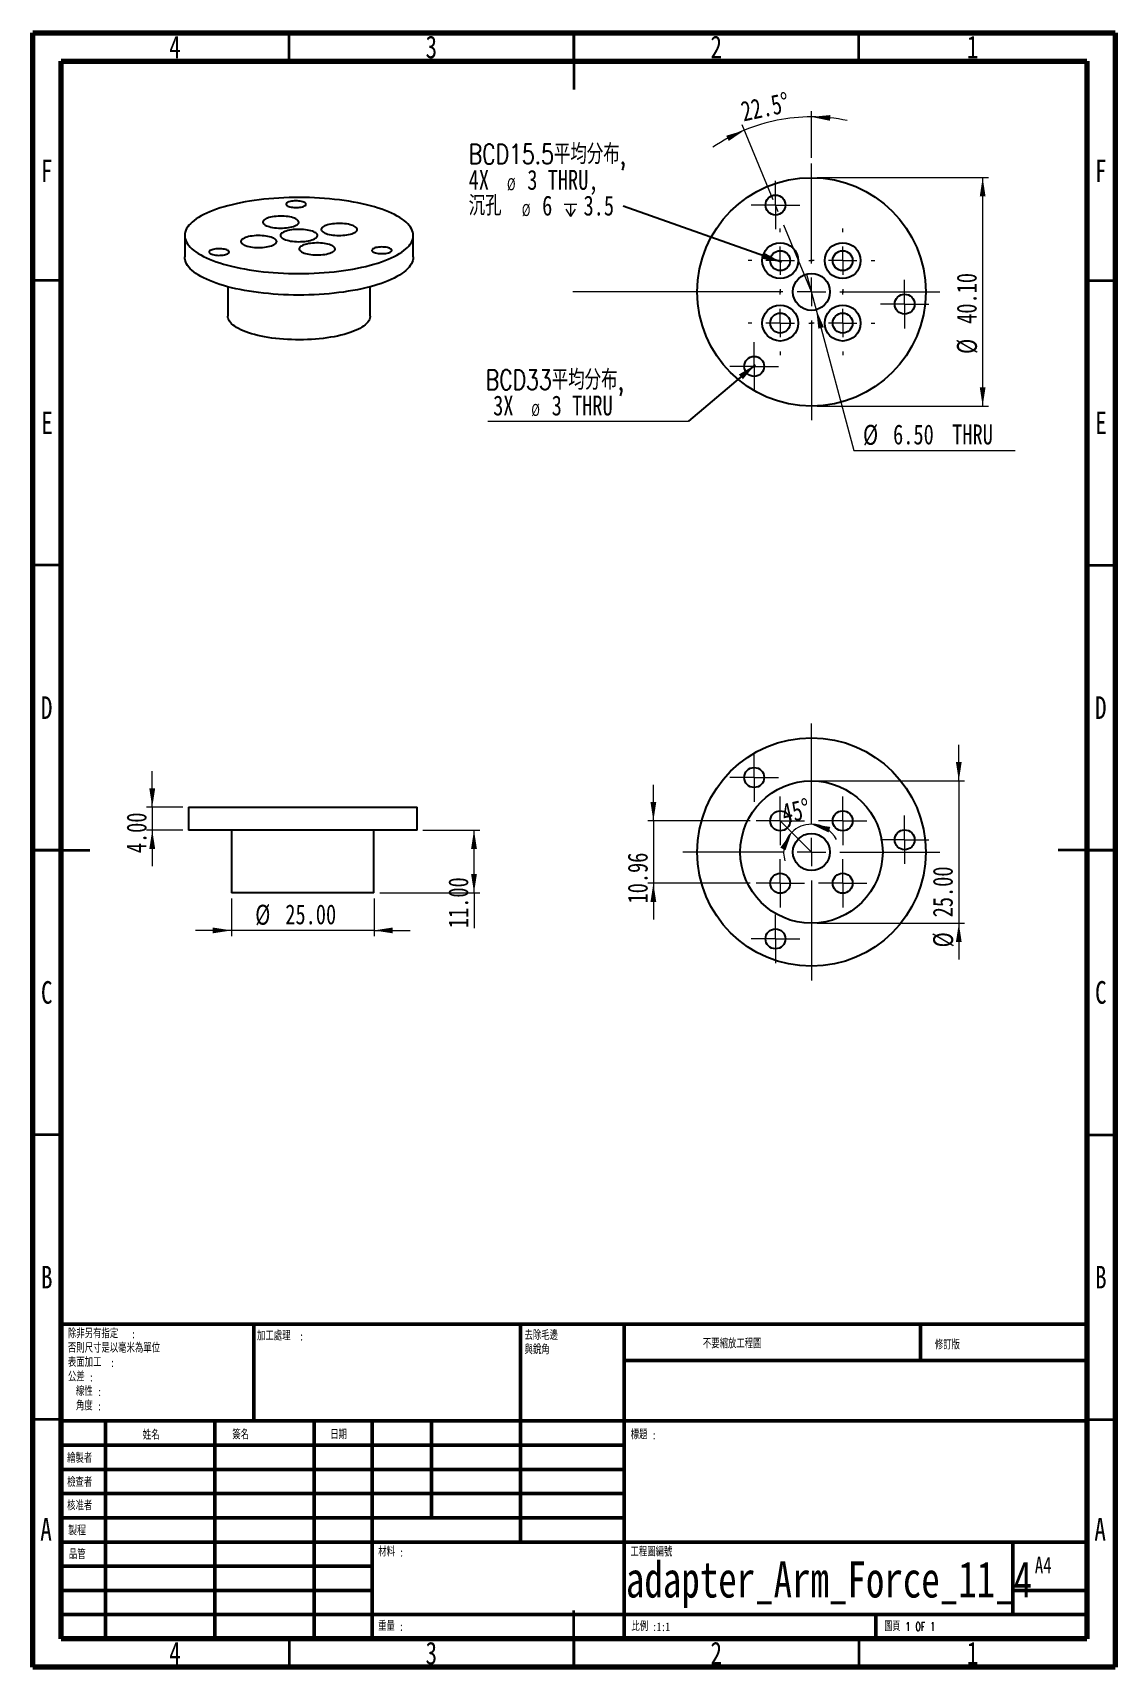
# Model space of a CAD drawing. Header units: millimetres. Extents: x 15 to 205, y 5 to 292.
import ezdxf

# ---------------------------------------------------------------- set-up
doc = ezdxf.new("R2010")
doc.units = ezdxf.units.MM
doc.linetypes.add('CENTERX2', pattern=[20.32, 12.7, -2.54, 2.54, -2.54])
doc.styles.add('SLDTEXTSTYLE0', font='TXT', dxfattribs={"width": 0.75})
doc.styles.add('SLDTEXTSTYLE1', font='TXT', dxfattribs={"width": 0.7, "bigfont": 'bigfont'})
doc.styles.add('SLDTEXTSTYLE2', font='TXT', dxfattribs={"width": 0.75, "bigfont": 'bigfont'})
doc.styles.add('SLDTEXTSTYLE3', font='TXT', dxfattribs={"width": 0.666667, "bigfont": 'bigfont'})
doc.styles.add('SLDTEXTSTYLE4', font='TXT', dxfattribs={"width": 0.7})
doc.dimstyles.new('SLDDIMSTYLE0', dxfattribs={"dimtxt": 3.5, "dimasz": 3.302, "dimexe": 0, "dimexo": 0.0625, "dimgap": 0.875, "dimtad": 1, "dimdec": 4, "dimzin": 12, "dimdsep": 46, "dimtxsty": 'SLDTEXTSTYLE0', "dimsah": 1, "dimcen": 0.09, "dimazin": 3, "dimtfac": 1, "dimtofl": 0, "dimtmove": 0, "dimatfit": 3, "dimfxl": 0, "dimfrac": 2, "dimtolj": 1, "dimtzin": 12, "dimarcsym": 0})
doc.dimstyles.new('SLDDIMSTYLE1', dxfattribs={"dimtxt": 3.5, "dimasz": 3.302, "dimexe": 0, "dimexo": 0.0625, "dimgap": 0.875, "dimtad": 1, "dimrnd": 1e-09, "dimzin": 4, "dimdsep": 46, "dimtxsty": 'SLDTEXTSTYLE0', "dimsah": 1, "dimcen": 0.09, "dimadec": 0, "dimazin": 1, "dimtfac": 1, "dimtofl": 0, "dimtmove": 0, "dimatfit": 3, "dimfxl": 0, "dimfrac": 2, "dimtolj": 1, "dimtzin": 12, "dimarcsym": 0})
doc.dimstyles.new('SLDDIMSTYLE2', dxfattribs={"dimtxt": 3.5, "dimasz": 3.302, "dimexe": 0, "dimexo": 0.0625, "dimgap": 0.875, "dimtad": 0, "dimtih": 1, "dimtoh": 1, "dimrnd": 1e-09, "dimzin": 4, "dimdsep": 46, "dimtxsty": 'SLDTEXTSTYLE0', "dimblk1": 'NONE', "dimsah": 1, "dimcen": 0, "dimadec": 0, "dimazin": 1, "dimtfac": 1, "dimtmove": 0, "dimatfit": 3, "dimldrblk": 'NONE', "dimfxl": 0, "dimfrac": 2, "dimtolj": 1, "dimtzin": 12, "dimarcsym": 0})
doc.dimstyles.new('SLDDIMSTYLE3', dxfattribs={"dimtxt": 0.18, "dimasz": 3.302, "dimexe": 0, "dimexo": 0.0625, "dimgap": 0, "dimtad": 0, "dimtih": 1, "dimtoh": 1, "dimdec": 0, "dimrnd": 1e-09, "dimzin": 0, "dimdsep": 46, "dimtxsty": 'Standard', "dimsah": 1, "dimcen": 0.09, "dimadec": 0, "dimazin": 0, "dimtfac": 3.302, "dimtdec": 0, "dimtofl": 0, "dimtmove": 0, "dimatfit": 3, "dimfxl": 0, "dimfrac": 2, "dimtolj": 1, "dimtzin": 0, "dimarcsym": 0})
doc.dimstyles.new('SLDDIMSTYLE4', dxfattribs={"dimtxt": 3.5, "dimasz": 3.302, "dimexe": 0, "dimexo": 0.0625, "dimgap": 0.875, "dimtad": 1, "dimrnd": 1e-09, "dimzin": 4, "dimdsep": 46, "dimtxsty": 'SLDTEXTSTYLE0', "dimsah": 1, "dimcen": 0.09, "dimadec": 0, "dimazin": 1, "dimtfac": 1, "dimtmove": 0, "dimatfit": 0, "dimfxl": 0, "dimfrac": 2, "dimtolj": 1, "dimtzin": 12, "dimarcsym": 0})
doc.dimstyles.new('SLDDIMSTYLE5', dxfattribs={"dimtxt": 3.5, "dimasz": 3.302, "dimexe": 0, "dimexo": 0.0625, "dimgap": 0.875, "dimtad": 1, "dimrnd": 1e-09, "dimzin": 12, "dimdsep": 46, "dimtxsty": 'SLDTEXTSTYLE0', "dimsah": 1, "dimcen": 0.09, "dimadec": 0, "dimazin": 3, "dimtfac": 1, "dimtmove": 0, "dimatfit": 0, "dimfxl": 0, "dimfrac": 2, "dimtolj": 1, "dimtzin": 12, "dimarcsym": 0})

# ---------------------------------------------------------------- blocks, each defined once
blk = doc.blocks.new('SW_NOTE_0')
at = {"color": 0, "linetype": 'Continuous', "lineweight": 0, "char_height": 1.5, "attachment_point": 1}
for s, insert, style in [('\\M+18F9C\\M+194F1另\\M+1974C\\M+18E77\\M+192E8', (0, 1.93), 'SLDTEXTSTYLE1'), (':', (11.13, 1.89), 'SLDTEXTSTYLE0'), ('\\M+194DB\\M+191A5\\M+18EDA\\M+190A1\\M+190A5\\M+188C8\\M+19F7C\\M+195C4\\M+188D7\\M+19A64\\M+188CA', (0, -0.61), 'SLDTEXTSTYLE1'), ('\\M+1955C\\M+196CA\\M+189C1\\M+18D48', (0, -3.11), 'SLDTEXTSTYLE1'), ('\\M+18CF6\\M+18DB7', (0, -5.65), 'SLDTEXTSTYLE1'), (':', (7.43, -3.15), 'SLDTEXTSTYLE0'), ('\\M+190FC\\M+190AB', (1.41, -8.2), 'SLDTEXTSTYLE1'), (':', (3.72, -5.7), 'SLDTEXTSTYLE0'), ('\\M+18A70\\M+19378', (1.41, -10.74), 'SLDTEXTSTYLE1'), (':', (5.17, -10.79), 'SLDTEXTSTYLE0'), (':', (5.18, -8.24), 'SLDTEXTSTYLE0')]:
    blk.add_mtext(s, dxfattribs=dict(at, insert=insert, style=style))
blk = doc.blocks.new('SW_NOTE_1')
at = {"color": 0, "linetype": 'Continuous', "lineweight": 0, "char_height": 1.5, "attachment_point": 1}
for s, insert, style in [('\\M+189C1\\M+18D48\\M+1997C\\M+1979D', (0, 1.93), 'SLDTEXTSTYLE1'), (':', (7.44, 1.89), 'SLDTEXTSTYLE0')]:
    blk.add_mtext(s, dxfattribs=dict(at, insert=insert, style=style))
blk = doc.blocks.new('SW_NOTE_2')
at = {"color": 0, "linetype": 'Continuous', "lineweight": 0, "char_height": 1.5, "attachment_point": 1, "style": 'SLDTEXTSTYLE1'}
for s, insert in [('\\M+18B8E\\M+18F9C\\M+196D1\\M+1E7B2', (0, 1.93)), ('\\M+1E46F銳\\M+18A70', (0, -0.57))]:
    blk.add_mtext(s, dxfattribs=dict(at, insert=insert))
blk = doc.blocks.new('SW_NOTE_3')
at = {"color": 0, "linetype": 'Continuous', "lineweight": 0, "char_height": 1.5, "attachment_point": 1}
for s, insert, style in [('\\M+18DDE\\M+197BF', (0, 1.93), 'SLDTEXTSTYLE1'), (':', (3.72, 1.89), 'SLDTEXTSTYLE0')]:
    blk.add_mtext(s, dxfattribs=dict(at, insert=insert, style=style))
blk = doc.blocks.new('SW_NOTE_4')
at = {"color": 0, "linetype": 'Continuous', "lineweight": 0, "char_height": 1.5, "attachment_point": 1}
for s, insert, style in [('\\M+19557\\M+191E8', (0, 1.93), 'SLDTEXTSTYLE1'), (':', (3.72, 1.89), 'SLDTEXTSTYLE0')]:
    blk.add_mtext(s, dxfattribs=dict(at, insert=insert, style=style))
blk = doc.blocks.new('SW_NOTE_5')
at = {"color": 0, "linetype": 'Continuous', "lineweight": 0, "char_height": 1.5, "attachment_point": 1}
for s, insert, style in [('\\M+194E4\\M+197E1', (0, 1.93), 'SLDTEXTSTYLE1'), (':1:1', (3.7, 1.89), 'SLDTEXTSTYLE0')]:
    blk.add_mtext(s, dxfattribs=dict(at, insert=insert, style=style))
blk = doc.blocks.new('SW_NOTE_6')
at = {"color": 0, "linetype": 'Continuous', "lineweight": 0, "attachment_point": 1}
for s, insert, char_height, style in [('\\M+18F64\\M+197CA', (0, 1.93), 1.4986, 'SLDTEXTSTYLE1'), (':', (3.7, 1.89), 1.5, 'SLDTEXTSTYLE0')]:
    blk.add_mtext(s, dxfattribs=dict(at, insert=insert, char_height=char_height, style=style))
blk = doc.blocks.new('_D')
at = {"color": 7, "linetype": 'Continuous', "lineweight": 18}
for p, q in [((144.98, 262.66), (139.54, 275.8)), ((151.67, 270.05), (151.67, 278.21))]:
    blk.add_line(p, q, dxfattribs=at)
for start, end in [(90, 112.5), (78.2094, 90), (112.5, 124.2906)]:
    blk.add_arc((151.67, 246.5), 30.72, start, end, dxfattribs=at)
for points in [[(151.67, 277.21), (154.94, 276.53), (155, 277.54)], [(139.92, 274.87), (136.72, 273.91), (137.16, 272.99)]]:
    blk.add_solid(points, dxfattribs=at)
at = {"color": 7, "linetype": 'Continuous', "lineweight": 18, "insert": (139.03, 279.83), "char_height": 3.5, "attachment_point": 1, "rotation": 11.9614, "style": 'SLDTEXTSTYLE0'}
blk.add_mtext('22.5°', dxfattribs=at)
blk = doc.blocks.new('_D_1')
at = {"color": 7, "linetype": 'Continuous', "lineweight": 18}
for p, q in [((152.67, 266.55), (182.72, 266.55)), ((181.72, 266.55), (181.72, 226.45)), ((152.67, 226.45), (182.72, 226.45))]:
    blk.add_line(p, q, dxfattribs=at)
for points in [[(181.72, 266.55), (181.21, 263.24), (182.23, 263.24)], [(181.72, 226.45), (182.23, 229.75), (181.21, 229.75)]]:
    blk.add_solid(points, dxfattribs=at)
at = {"color": 7, "linetype": 'Continuous', "lineweight": 18, "char_height": 3.5, "attachment_point": 1, "rotation": 90, "style": 'SLDTEXTSTYLE0'}
for s, insert in [('40.10', (177.16, 240.88)), ('%%c', (177.21, 235.6))]:
    blk.add_mtext(s, dxfattribs=dict(at, insert=insert))
blk = doc.blocks.new('_D_2')
at = {"color": 7, "linetype": 'Continuous', "lineweight": 18}
for p, q in [((150.83, 249.63), (152.51, 243.36)), ((152.51, 243.36), (159.14, 218.64)), ((159.14, 218.64), (187.42, 218.64))]:
    blk.add_line(p, q, dxfattribs=at)
blk.add_solid([(152.51, 243.36), (152.88, 240.03), (153.86, 240.3)], dxfattribs=at)
at = {"color": 7, "linetype": 'Continuous', "lineweight": 18, "char_height": 3.5, "attachment_point": 1, "style": 'SLDTEXTSTYLE0'}
for s, insert in [('%%c', (160.72, 223.15)), ('6.50', (166, 223.21)), ('THRU', (176.37, 223.21))]:
    blk.add_mtext(s, dxfattribs=dict(at, insert=insert))
blk = doc.blocks.new('_NONE')
blk = doc.blocks.new('SW_NOTE_7')
at = {"color": 0, "linetype": 'Continuous', "lineweight": 0}
blk.add_line((-35.2, 0), (0, 0), dxfattribs=at)
at = {"color": 0, "linetype": 'Continuous', "lineweight": 0, "attachment_point": 1}
for s, insert, char_height, style in [('BCD33\\M+195BD\\M+18BCF\\M+195AA\\M+1957A,', (-35.58, 9.04), 3.5, 'SLDTEXTSTYLE2'), ('3X', (-34.27, 4.52), 3.5, 'SLDTEXTSTYLE0'), ('%%c', (-27.57, 3.05), 2.117, 'SLDTEXTSTYLE4'), ('3 THRU', (-24, 4.52), 3.5, 'SLDTEXTSTYLE0')]:
    blk.add_mtext(s, dxfattribs=dict(at, insert=insert, char_height=char_height, style=style))
blk = doc.blocks.new('SW_SYMBOL_HOLE_DEPTH')
at = {"color": 0, "linetype": 'Continuous', "lineweight": 0}
for p, q in [((0, 875), (800, 875)), ((100, 555), (400, 75)), ((400, 875), (400, 75)), ((700, 555), (400, 75))]:
    blk.add_line(p, q, dxfattribs=at)
blk = doc.blocks.new('SW_NOTE_8')
at = {"color": 0, "linetype": 'Continuous', "lineweight": 0, "xscale": 0.002728526715850659, "yscale": 0.002728526715850659, "zscale": 0.002728526715850659}
blk.add_blockref('SW_SYMBOL_HOLE_DEPTH', (-10.31, -2.04), dxfattribs=at)
at = {"color": 0, "linetype": 'Continuous', "lineweight": 0, "attachment_point": 1}
for s, insert, char_height, style in [('BCD15.5\\M+195BD\\M+18BCF\\M+195AA\\M+1957A,', (-27.09, 10.9), 3.5, 'SLDTEXTSTYLE2'), ('4X', (-27.09, 6.37), 3.5, 'SLDTEXTSTYLE0'), ('3 THRU,', (-16.8, 6.37), 3.5, 'SLDTEXTSTYLE0'), ('%%c', (-20.36, 4.91), 2.117, 'SLDTEXTSTYLE4'), ('沉\\M+18D45', (-27.09, 1.85), 3.5, 'SLDTEXTSTYLE2'), ('%%c', (-17.75, 0.38), 2.117, 'SLDTEXTSTYLE4'), ('6', (-14.19, 1.85), 3.5, 'SLDTEXTSTYLE0'), ('3.5', (-6.93, 1.85), 3.5, 'SLDTEXTSTYLE0')]:
    blk.add_mtext(s, dxfattribs=dict(at, insert=insert, char_height=char_height, style=style))
blk = doc.blocks.new('SW_CENTERMARKSYMBOL_0')
at = {"color": 0, "linetype": 'Continuous', "lineweight": 0}
for p, q in [((0, 2.5), (0, 4.25)), ((-2.5, 0), (-4.25, 0)), ((0, 0), (-2.5, 0)), ((0, 0), (0, 2.5)), ((0, 0), (0, -2.5)), ((0, 0), (2.5, 0)), ((2.5, 0), (4.25, 0)), ((0, -2.5), (0, -4.25))]:
    blk.add_line(p, q, dxfattribs=at)
blk = doc.blocks.new('SW_CENTERMARKSYMBOL_1')
at = {"color": 0, "linetype": 'Continuous', "lineweight": 0}
for p, q in [((0, 2.5), (0, 4.25)), ((-2.5, 0), (-4.25, 0)), ((0, 0), (-2.5, 0)), ((0, 0), (0, 2.5)), ((0, 0), (0, -2.5)), ((0, 0), (2.5, 0)), ((2.5, 0), (4.25, 0)), ((0, -2.5), (0, -4.25))]:
    blk.add_line(p, q, dxfattribs=at)
blk = doc.blocks.new('SW_CENTERMARKSYMBOL_2')
at = {"color": 0, "linetype": 'Continuous', "lineweight": 0}
for p, q in [((0, 2.5), (0, 4.25)), ((-2.5, 0), (-4.25, 0)), ((0, 0), (-2.5, 0)), ((0, 0), (0, 2.5)), ((0, 0), (0, -2.5)), ((0, 0), (2.5, 0)), ((2.5, 0), (4.25, 0)), ((0, -2.5), (0, -4.25))]:
    blk.add_line(p, q, dxfattribs=at)
blk = doc.blocks.new('SW_CENTERMARKSYMBOL_3')
at = {"color": 0, "linetype": 'Continuous', "lineweight": 0}
for p, q in [((0, 5), (0, 22.55)), ((-5, 0), (-41.9, 0)), ((0, 0), (-2.5, 0)), ((0, 0), (0, 2.5)), ((0, 0), (0, -2.5)), ((0, 0), (2.5, 0)), ((5, 0), (22.55, 0)), ((0, -5), (0, -22.55))]:
    blk.add_line(p, q, dxfattribs=at)
blk = doc.blocks.new('SW_CENTERMARKSYMBOL_4')
at = {"color": 0, "linetype": 'Continuous', "lineweight": 0}
for p, q in [((0, 5), (0, 5.65)), ((-5, 0), (-5.65, 0)), ((0, 0), (-2.5, 0)), ((0, 0), (0, 2.5)), ((0, 0), (0, -2.5)), ((0, 0), (2.5, 0)), ((5, 0), (5.65, 0)), ((0, -5), (0, -5.65))]:
    blk.add_line(p, q, dxfattribs=at)
blk = doc.blocks.new('SW_CENTERMARKSYMBOL_5')
at = {"color": 0, "linetype": 'Continuous', "lineweight": 0}
for p, q in [((0, 5), (0, 5.65)), ((-5, 0), (-5.65, 0)), ((0, 0), (-2.5, 0)), ((0, 0), (0, 2.5)), ((0, 0), (0, -2.5)), ((0, 0), (2.5, 0)), ((5, 0), (5.65, 0)), ((0, -5), (0, -5.65))]:
    blk.add_line(p, q, dxfattribs=at)
blk = doc.blocks.new('SW_CENTERMARKSYMBOL_6')
at = {"color": 0, "linetype": 'Continuous', "lineweight": 0}
for p, q in [((0, 5), (0, 5.65)), ((-5, 0), (-5.65, 0)), ((0, 0), (-2.5, 0)), ((0, 0), (0, 2.5)), ((0, 0), (0, -2.5)), ((0, 0), (2.5, 0)), ((5, 0), (5.65, 0)), ((0, -5), (0, -5.65))]:
    blk.add_line(p, q, dxfattribs=at)
blk = doc.blocks.new('SW_CENTERMARKSYMBOL_7')
at = {"color": 0, "linetype": 'Continuous', "lineweight": 0}
for p, q in [((0, 5), (0, 5.65)), ((-5, 0), (-5.65, 0)), ((0, 0), (-2.5, 0)), ((0, 0), (0, 2.5)), ((0, 0), (0, -2.5)), ((0, 0), (2.5, 0)), ((5, 0), (5.65, 0)), ((0, -5), (0, -5.65))]:
    blk.add_line(p, q, dxfattribs=at)
blk = doc.blocks.new('_D_3')
at = {"color": 7, "linetype": 'Continuous', "lineweight": 18}
for start, end in [(90, 135), (26.5616, 90), (135, 198.4384)]:
    blk.add_arc((151.67, 148.14), 4.89, start, end, dxfattribs=at)
for points in [[(151.67, 153.03), (154.68, 151.58), (154.98, 152.55)], [(148.21, 151.6), (146.21, 148.92), (147.11, 148.45)]]:
    blk.add_solid(points, dxfattribs=at)
at = {"color": 7, "linetype": 'Continuous', "lineweight": 18, "insert": (146.16, 156.53), "char_height": 3.5, "attachment_point": 1, "rotation": 12.8032, "style": 'SLDTEXTSTYLE0'}
blk.add_mtext('45°', dxfattribs=at)
blk = doc.blocks.new('_D_4')
at = {"color": 7, "linetype": 'Continuous', "lineweight": 18}
for p, q in [((177.54, 160.64), (177.54, 166.99)), ((152.67, 160.64), (178.54, 160.64)), ((177.54, 160.64), (177.54, 135.64)), ((152.67, 135.64), (178.54, 135.64)), ((177.54, 135.64), (177.54, 129.29))]:
    blk.add_line(p, q, dxfattribs=at)
for points in [[(177.54, 160.64), (178.04, 163.94), (177.03, 163.94)], [(177.54, 135.64), (177.03, 132.34), (178.04, 132.34)]]:
    blk.add_solid(points, dxfattribs=at)
at = {"color": 7, "linetype": 'Continuous', "lineweight": 18, "char_height": 3.5, "attachment_point": 1, "rotation": 90, "style": 'SLDTEXTSTYLE0'}
for s, insert in [('25.00', (172.97, 136.68)), ('%%c', (173.03, 131.4))]:
    blk.add_mtext(s, dxfattribs=dict(at, insert=insert))
blk = doc.blocks.new('_D_5')
at = {"color": 7, "linetype": 'Continuous', "lineweight": 18}
for p, q in [((123.93, 153.62), (123.93, 159.97)), ((140.94, 153.62), (122.93, 153.62)), ((123.93, 153.62), (123.93, 142.66)), ((140.94, 142.66), (122.93, 142.66)), ((123.93, 142.66), (123.93, 136.31))]:
    blk.add_line(p, q, dxfattribs=at)
for points in [[(123.93, 153.62), (124.44, 156.92), (123.42, 156.92)], [(123.93, 142.66), (123.42, 139.36), (124.44, 139.36)]]:
    blk.add_solid(points, dxfattribs=at)
at = {"color": 7, "linetype": 'Continuous', "lineweight": 18, "insert": (119.42, 139.11), "char_height": 3.5, "attachment_point": 1, "rotation": 90, "style": 'SLDTEXTSTYLE0'}
blk.add_mtext('10.96', dxfattribs=at)
blk = doc.blocks.new('SW_CENTERMARKSYMBOL_8')
at = {"color": 0, "linetype": 'Continuous', "lineweight": 0}
for p, q in [((0, 2.5), (0, 4.25)), ((-2.5, 0), (-4.25, 0)), ((0, 0), (-2.5, 0)), ((0, 0), (0, 2.5)), ((0, 0), (0, -2.5)), ((0, 0), (2.5, 0)), ((2.5, 0), (4.25, 0)), ((0, -2.5), (0, -4.25))]:
    blk.add_line(p, q, dxfattribs=at)
blk = doc.blocks.new('SW_CENTERMARKSYMBOL_9')
at = {"color": 0, "linetype": 'Continuous', "lineweight": 0}
for p, q in [((0, 2.5), (0, 4.25)), ((-2.5, 0), (-4.25, 0)), ((0, 0), (-2.5, 0)), ((0, 0), (0, 2.5)), ((0, 0), (0, -2.5)), ((0, 0), (2.5, 0)), ((2.5, 0), (4.25, 0)), ((0, -2.5), (0, -4.25))]:
    blk.add_line(p, q, dxfattribs=at)
blk = doc.blocks.new('SW_CENTERMARKSYMBOL_10')
at = {"color": 0, "linetype": 'Continuous', "lineweight": 0}
for p, q in [((0, 2.5), (0, 4.25)), ((-2.5, 0), (-4.25, 0)), ((0, 0), (-2.5, 0)), ((0, 0), (0, 2.5)), ((0, 0), (0, -2.5)), ((0, 0), (2.5, 0)), ((2.5, 0), (4.25, 0)), ((0, -2.5), (0, -4.25))]:
    blk.add_line(p, q, dxfattribs=at)
blk = doc.blocks.new('SW_CENTERMARKSYMBOL_11')
at = {"color": 0, "linetype": 'Continuous', "lineweight": 0}
for p, q in [((0, 5), (0, 22.55)), ((-5, 0), (-22.55, 0)), ((0, 0), (-2.5, 0)), ((0, 0), (0, 2.5)), ((0, 0), (0, -2.5)), ((0, 0), (2.5, 0)), ((5, 0), (22.55, 0)), ((0, -5), (0, -22.55))]:
    blk.add_line(p, q, dxfattribs=at)
blk = doc.blocks.new('SW_CENTERMARKSYMBOL_12')
at = {"color": 0, "linetype": 'Continuous', "lineweight": 0}
for p, q in [((0, 2.5), (0, 4.25)), ((-2.5, 0), (-4.25, 0)), ((0, 0), (-2.5, 0)), ((0, 0), (0, 2.5)), ((0, 0), (0, -2.5)), ((0, 0), (2.5, 0)), ((2.5, 0), (4.25, 0)), ((0, -2.5), (0, -4.25))]:
    blk.add_line(p, q, dxfattribs=at)
blk = doc.blocks.new('SW_CENTERMARKSYMBOL_13')
at = {"color": 0, "linetype": 'Continuous', "lineweight": 0}
for p, q in [((0, 2.5), (0, 4.25)), ((-2.5, 0), (-4.25, 0)), ((0, 0), (-2.5, 0)), ((0, 0), (0, 2.5)), ((0, 0), (0, -2.5)), ((0, 0), (2.5, 0)), ((2.5, 0), (4.25, 0)), ((0, -2.5), (0, -4.25))]:
    blk.add_line(p, q, dxfattribs=at)
blk = doc.blocks.new('SW_CENTERMARKSYMBOL_14')
at = {"color": 0, "linetype": 'Continuous', "lineweight": 0}
for p, q in [((0, 2.5), (0, 4.25)), ((-2.5, 0), (-4.25, 0)), ((0, 0), (-2.5, 0)), ((0, 0), (0, 2.5)), ((0, 0), (0, -2.5)), ((0, 0), (2.5, 0)), ((2.5, 0), (4.25, 0)), ((0, -2.5), (0, -4.25))]:
    blk.add_line(p, q, dxfattribs=at)
blk = doc.blocks.new('SW_CENTERMARKSYMBOL_15')
at = {"color": 0, "linetype": 'Continuous', "lineweight": 0}
for p, q in [((0, 2.5), (0, 4.25)), ((-2.5, 0), (-4.25, 0)), ((0, 0), (-2.5, 0)), ((0, 0), (0, 2.5)), ((0, 0), (0, -2.5)), ((0, 0), (2.5, 0)), ((2.5, 0), (4.25, 0)), ((0, -2.5), (0, -4.25))]:
    blk.add_line(p, q, dxfattribs=at)
blk = doc.blocks.new('_D_6')
at = {"color": 7, "linetype": 'Continuous', "lineweight": 18}
for p, q in [((83.45, 152), (93.45, 152)), ((92.45, 141), (92.45, 152)), ((75.9, 141), (93.45, 141)), ((92.45, 141), (92.45, 134.78))]:
    blk.add_line(p, q, dxfattribs=at)
for points in [[(92.45, 152), (91.94, 148.7), (92.96, 148.7)], [(92.45, 141), (92.96, 144.3), (91.94, 144.3)]]:
    blk.add_solid(points, dxfattribs=at)
at = {"color": 7, "linetype": 'Continuous', "lineweight": 18, "insert": (87.94, 134.78), "char_height": 3.5, "attachment_point": 1, "rotation": 90, "style": 'SLDTEXTSTYLE0'}
blk.add_mtext('11.00', dxfattribs=at)
blk = doc.blocks.new('_D_7')
at = {"color": 7, "linetype": 'Continuous', "lineweight": 18}
for p, q in [((35.98, 156), (35.98, 162.35)), ((41.35, 156), (34.98, 156)), ((35.98, 156), (35.98, 152)), ((41.35, 152), (34.98, 152)), ((35.98, 152), (35.98, 145.65))]:
    blk.add_line(p, q, dxfattribs=at)
for points in [[(35.98, 156), (36.49, 159.3), (35.47, 159.3)], [(35.98, 152), (35.47, 148.7), (36.49, 148.7)]]:
    blk.add_solid(points, dxfattribs=at)
at = {"color": 7, "linetype": 'Continuous', "lineweight": 18, "insert": (31.47, 147.94), "char_height": 3.5, "attachment_point": 1, "rotation": 90, "style": 'SLDTEXTSTYLE0'}
blk.add_mtext('4.00', dxfattribs=at)
blk = doc.blocks.new('_D_8')
at = {"color": 7, "linetype": 'Continuous', "lineweight": 18}
for p, q in [((49.9, 140), (49.9, 133.38)), ((74.9, 140), (74.9, 133.38)), ((49.9, 134.38), (43.55, 134.38)), ((74.9, 134.38), (49.9, 134.38)), ((74.9, 134.38), (81.25, 134.38))]:
    blk.add_line(p, q, dxfattribs=at)
for points in [[(49.9, 134.38), (46.6, 134.89), (46.6, 133.87)], [(74.9, 134.38), (78.2, 133.87), (78.2, 134.89)]]:
    blk.add_solid(points, dxfattribs=at)
at = {"color": 7, "linetype": 'Continuous', "lineweight": 18, "char_height": 3.5, "attachment_point": 1, "style": 'SLDTEXTSTYLE0'}
for s, insert in [('%%c', (54.05, 138.89)), ('25.00', (59.33, 138.95))]:
    blk.add_mtext(s, dxfattribs=dict(at, insert=insert))

msp = doc.modelspace()

# ---------------------------------------------------------------- linework, layer by layer
at = {"color": 7, "linetype": 'Continuous', "lineweight": 70}
for p, q in [((15, 5), (15, 292)), ((15, 292), (205, 292)), ((205, 292), (205, 5)), ((20, 10), (20, 287)), ((20, 287), (200, 287)), ((200, 287), (200, 10)), ((200, 10), (20, 10)), ((205, 5), (15, 5))]:
    msp.add_line(p, q, dxfattribs=at)
at = {"color": 7, "linetype": 'Continuous', "lineweight": 35}
for p, q in [((60, 287), (60, 292)), ((110, 292), (110, 282)), ((110, 287), (110, 292)), ((160, 287), (160, 292)), ((20, 248.5), (15, 248.5)), ((200, 248.5), (205, 248.5)), ((20, 198.5), (15, 198.5)), ((200, 198.5), (205, 198.5)), ((15, 148.5), (25, 148.5)), ((20, 148.5), (15, 148.5)), ((205, 148.5), (195, 148.5)), ((200, 148.5), (205, 148.5)), ((20, 98.5), (15, 98.5)), ((200, 98.5), (205, 98.5)), ((20, 48.5), (15, 48.5)), ((200, 48.5), (205, 48.5)), ((110, 5), (110, 15)), ((60, 10), (60, 5)), ((110, 10), (110, 5)), ((160, 10), (160, 5))]:
    msp.add_line(p, q, dxfattribs=at)
at = {"color": 7, "linetype": 'CENTERX2', "lineweight": 18}
for p, q in [((151.6728, 246.49519), (145.35852, 261.7392)), ((151.6728, 148.14107), (146.19272, 153.62114))]:
    msp.add_line(p, q, dxfattribs=at)
at = {"color": 7, "linetype": 'Continuous', "lineweight": 25}
for p, q in [((41.6836, 256.38919), (41.6836, 252.61795)), ((81.7836, 252.61795), (81.7836, 256.38919)), ((49.2336, 247.39245), (49.2336, 242.24705)), ((74.2336, 242.24705), (74.2336, 247.39245)), ((42.3484, 156), (42.3484, 152)), ((42.3484, 156), (62.3984, 156)), ((62.3984, 156), (82.4484, 156)), ((82.4484, 152), (82.4484, 156)), ((82.4484, 152), (42.3484, 152)), ((49.8984, 152), (49.8984, 141)), ((74.8984, 141), (74.8984, 152)), ((74.8984, 141), (49.8984, 141))]:
    msp.add_line(p, q, dxfattribs=at)
at = {"color": 7, "linetype": 'Continuous', "lineweight": 50}
for p, q in [((20, 65.25), (200, 65.25)), ((20, 65.25), (20, 10)), ((53.8, 48.25), (53.8, 65.25)), ((100.6, 65.25), (100.6, 27)), ((118.8, 65.25), (118.8, 10)), ((170.8, 58.875), (170.8, 65.25)), ((200, 58.875), (118.8, 58.875)), ((200, 48.25), (20, 48.25)), ((27.8, 48.25), (27.8, 10)), ((46.99095, 48.25), (46.99095, 10)), ((64.39893, 48.25), (64.39893, 10)), ((74.6, 10), (74.6, 48.25)), ((85, 31.25), (85, 48.25)), ((118.8, 44), (20, 44)), ((118.8, 39.75), (20, 39.75)), ((118.8, 35.5), (20, 35.5)), ((118.8, 31.25), (20, 31.25)), ((74.6, 27), (20, 27)), ((74.6, 27), (200, 27)), ((187, 14.25), (187, 27)), ((74.6, 22.74993), (20, 22.74993)), ((74.6, 18.5), (20, 18.5)), ((200, 18.5), (187, 18.5)), ((20, 14.25), (200, 14.25)), ((163, 10), (163, 14.25))]:
    msp.add_line(p, q, dxfattribs=at)
at = {"color": 7, "linetype": 'Continuous', "lineweight": 25, "flags": 128}
for points in [[(54.64486, 250.1375), (55.49344, 250.03778), (56.35459, 249.95086), (57.22657, 249.8769), (58.10762, 249.81605), (58.99598, 249.76845), (59.88985, 249.73417), (60.78744, 249.7133), (61.68693, 249.70587), (62.58651, 249.7119), (63.48438, 249.73138), (64.37872, 249.76427), (65.26773, 249.8105), (66.14963, 249.86997), (67.02264, 249.94258), (67.88499, 250.02817), (68.73495, 250.12657), (69.57082, 250.23758), (70.3909, 250.36098), (71.19354, 250.49652), (71.97714, 250.64392), (72.74011, 250.8029), (73.48091, 250.97313), (74.19805, 251.15426), (74.89009, 251.34594), (75.55564, 251.54777), (76.19335, 251.75935), (76.80194, 251.98026), (77.38018, 252.21004), (77.92692, 252.44825), (78.44104, 252.69438), (78.92152, 252.94796), (79.36738, 253.20847), (79.77773, 253.47539), (80.15174, 253.74817), (80.48866, 254.02627), (80.78781, 254.30913), (81.04859, 254.59618), (81.27047, 254.88684), (81.45301, 255.18053), (81.59583, 255.47665), (81.69865, 255.7746), (81.76127, 256.0738), (81.78355, 256.37363), (81.76546, 256.67349), (81.70702, 256.97278), (81.60836, 257.27089), (81.46967, 257.56723), (81.29124, 257.8612), (81.07343, 258.1522), (80.81666, 258.43965), (80.52146, 258.72297), (80.18843, 259.00159), (79.81823, 259.27495), (79.41162, 259.5425), (78.9694, 259.8037), (78.49247, 260.05802), (77.98179, 260.30495), (77.43839, 260.544), (76.86336, 260.77468), (76.25786, 260.99653), (75.62311, 261.2091), (74.96039, 261.41196), (74.27103, 261.60471), (73.55643, 261.78696), (72.81801, 261.95833), (72.05728, 262.11849), (71.27575, 262.26711), (70.475, 262.4039), (69.65665, 262.52857), (68.82235, 262.64087), (67.97377, 262.74059), (67.11262, 262.82752), (66.24064, 262.90148), (65.35959, 262.96232), (64.47123, 263.00993), (63.57736, 263.0442), (62.67977, 263.06507), (61.78028, 263.0725), (60.8807, 263.06647), (59.98283, 263.04699), (59.08849, 263.01411), (58.19947, 262.96788), (57.31758, 262.9084), (56.44457, 262.83579), (55.58222, 262.75021), (54.73226, 262.65181), (53.89639, 262.5408), (53.07631, 262.4174), (52.27367, 262.28186), (51.49007, 262.13445), (50.7271, 261.97547), (49.9863, 261.80525), (49.26916, 261.62411), (48.57712, 261.43244), (47.91157, 261.23061), (47.27386, 261.01902), (46.66527, 260.79812), (46.08703, 260.56833), (45.54029, 260.33013), (45.02617, 260.08399), (44.54569, 259.83041), (44.09983, 259.5699), (43.68948, 259.30299), (43.31547, 259.0302), (42.97855, 258.7521), (42.6794, 258.46924), (42.41862, 258.18219), (42.19674, 257.89153), (42.0142, 257.59785), (41.87138, 257.30173), (41.76856, 257.00377), (41.70594, 256.70458), (41.68366, 256.40475), (41.70175, 256.10488), (41.76019, 255.8056), (41.85885, 255.50748), (41.99753, 255.21114), (42.17597, 254.91718), (42.39378, 254.62618), (42.65055, 254.33873), (42.94575, 254.05541), (43.27878, 253.77678), (43.64898, 253.50342), (44.05559, 253.23587), (44.49781, 252.97468), (44.97474, 252.72035), (45.48542, 252.47342), (46.02882, 252.23437), (46.60385, 252.00369), (47.20935, 251.78184), (47.8441, 251.56927), (48.50682, 251.36641), (49.19618, 251.17366), (49.91078, 250.99142), (50.6492, 250.82004), (51.40993, 250.65988), (52.19146, 250.51126), (52.99221, 250.37448), (53.81055, 250.24981), (54.64486, 250.1375)], [(60.59799, 261.34083), (60.85513, 261.31574), (61.12074, 261.30403), (61.3886, 261.30598), (61.65243, 261.32152), (61.90604, 261.35032), (62.1435, 261.39168), (62.35924, 261.44463), (62.5482, 261.50795), (62.70595, 261.58013), (62.82879, 261.6595), (62.91384, 261.74419), (62.95912, 261.83221), (62.96356, 261.92151), (62.92705, 262.00998), (62.85045, 262.09556), (62.73556, 262.17624), (62.58507, 262.25013), (62.4025, 262.31549), (62.19215, 262.3708), (61.95892, 262.41476), (61.70831, 262.44633), (61.44616, 262.46479), (61.17865, 262.46968), (60.91202, 262.46091), (60.65253, 262.43868), (60.40627, 262.4035), (60.17901, 262.3562), (59.97606, 262.29789), (59.8022, 262.22994), (59.66149, 262.15394), (59.55724, 262.07168), (59.49188, 261.98507), (59.46695, 261.89615), (59.48303, 261.807), (59.53975, 261.71972), (59.63578, 261.63634), (59.76886, 261.55883), (59.93588, 261.489), (60.13292, 261.42849), (60.35536, 261.37871), (60.59799, 261.34083)], [(57.43127, 257.76155), (57.77441, 257.72563), (58.1276, 257.70299), (58.48622, 257.69392), (58.84562, 257.69853), (59.20109, 257.71677), (59.54801, 257.74839), (59.88186, 257.79299), (60.19827, 257.84999), (60.49313, 257.91863), (60.7626, 257.99804), (61.00315, 258.08716), (61.21166, 258.18485), (61.3854, 258.28982), (61.52212, 258.4007), (61.62002, 258.51606), (61.67783, 258.63439), (61.69481, 258.75414), (61.67072, 258.87376), (61.60588, 258.99168), (61.50113, 259.10637), (61.35785, 259.21633), (61.1779, 259.32014), (60.96362, 259.41642), (60.71782, 259.50394), (60.44368, 259.58155), (60.1448, 259.64823), (59.82505, 259.70313), (59.48862, 259.74551), (59.13989, 259.77484), (58.7834, 259.79072), (58.4238, 259.79296), (58.06579, 259.78152), (57.71402, 259.75654), (57.37308, 259.71837), (57.04742, 259.66749), (56.74128, 259.60456), (56.45866, 259.53042), (56.20323, 259.44602), (55.97833, 259.35246), (55.78689, 259.25097), (55.63141, 259.14286), (55.51391, 259.02955), (55.43592, 258.91252), (55.39847, 258.79328), (55.40204, 258.6734), (55.44657, 258.55444), (55.5315, 258.43794), (55.65572, 258.32543), (55.8176, 258.21838), (56.01504, 258.11817), (56.24545, 258.02612), (56.50585, 257.94342), (56.79283, 257.87116), (57.10265, 257.81027), (57.43127, 257.76155)], [(67.68355, 256.46988), (68.0267, 256.43397), (68.37988, 256.41133), (68.73851, 256.40225), (69.0979, 256.40686), (69.45338, 256.4251), (69.8003, 256.45672), (70.13414, 256.50133), (70.45056, 256.55832), (70.74542, 256.62697), (71.01488, 256.70637), (71.25544, 256.79549), (71.46395, 256.89318), (71.63769, 256.99815), (71.7744, 257.10904), (71.87231, 257.2244), (71.93012, 257.34272), (71.94709, 257.46248), (71.923, 257.58209), (71.85816, 257.70002), (71.75342, 257.81471), (71.61014, 257.92467), (71.43019, 258.02847), (71.21591, 258.12476), (70.9701, 258.21227), (70.69597, 258.28988), (70.39708, 258.35657), (70.07734, 258.41146), (69.74091, 258.45384), (69.39218, 258.48317), (69.03569, 258.49906), (68.67609, 258.50129), (68.31807, 258.48985), (67.9663, 258.46488), (67.62536, 258.4267), (67.2997, 258.37582), (66.99357, 258.3129), (66.71094, 258.23875), (66.45552, 258.15435), (66.23062, 258.06079), (66.03918, 257.9593), (65.8837, 257.8512), (65.7662, 257.73789), (65.68821, 257.62085), (65.65076, 257.50162), (65.65432, 257.38174), (65.69886, 257.26277), (65.78379, 257.14628), (65.908, 257.03377), (66.06989, 256.92671), (66.26732, 256.8265), (66.49774, 256.73445), (66.75813, 256.65175), (67.04511, 256.57949), (67.35493, 256.5186), (67.68355, 256.46988)], [(53.55627, 254.34412), (53.89941, 254.30821), (54.2526, 254.28556), (54.61122, 254.27649), (54.97062, 254.2811), (55.32609, 254.29934), (55.67301, 254.33096), (56.00686, 254.37556), (56.32327, 254.43256), (56.61813, 254.5012), (56.8876, 254.58061), (57.12815, 254.66973), (57.33666, 254.76742), (57.5104, 254.87239), (57.64712, 254.98327), (57.74502, 255.09863), (57.80283, 255.21696), (57.81981, 255.33671), (57.79572, 255.45633), (57.73088, 255.57425), (57.62613, 255.68894), (57.48285, 255.79891), (57.3029, 255.90271), (57.08862, 255.99899), (56.84282, 256.08651), (56.56868, 256.16412), (56.2698, 256.2308), (55.95005, 256.2857), (55.61362, 256.32808), (55.26489, 256.35741), (54.9084, 256.37329), (54.5488, 256.37553), (54.19079, 256.36409), (53.83902, 256.33911), (53.49808, 256.30094), (53.17242, 256.25006), (52.86628, 256.18713), (52.58366, 256.11299), (52.32823, 256.02859), (52.10333, 255.93503), (51.91189, 255.83354), (51.75641, 255.72543), (51.63891, 255.61213), (51.56092, 255.49509), (51.52347, 255.37586), (51.52704, 255.25598), (51.57157, 255.13701), (51.6565, 255.02052), (51.78072, 254.90801), (51.9426, 254.80095), (52.14004, 254.70074), (52.37045, 254.60869), (52.63085, 254.52599), (52.91783, 254.45373), (53.22765, 254.39284), (53.55627, 254.34412)], [(60.58456, 255.37582), (60.93216, 255.33931), (61.28985, 255.316), (61.65312, 255.30619), (62.0174, 255.30999), (62.37811, 255.32737), (62.73071, 255.3581), (63.07078, 255.4018), (63.39403, 255.45791), (63.6964, 255.52574), (63.97408, 255.60442), (64.22359, 255.69297), (64.44179, 255.79028), (64.62593, 255.89512), (64.7737, 256.00617), (64.88324, 256.12204), (64.95317, 256.24127), (64.98261, 256.36236), (64.97119, 256.48378), (64.91906, 256.60402), (64.82687, 256.72156), (64.69578, 256.83491), (64.52744, 256.94266), (64.32396, 257.04345), (64.08791, 257.13601), (63.82225, 257.21918), (63.53033, 257.29192), (63.21581, 257.3533), (62.88265, 257.40255), (62.53505, 257.43907), (62.17736, 257.46237), (61.81409, 257.47219), (61.44981, 257.46838), (61.0891, 257.45101), (60.7365, 257.42028), (60.39643, 257.37658), (60.07318, 257.32046), (59.77081, 257.25264), (59.49313, 257.17396), (59.24361, 257.0854), (59.02542, 256.9881), (58.84128, 256.88326), (58.69351, 256.7722), (58.58397, 256.65633), (58.51404, 256.53711), (58.4846, 256.41602), (58.49602, 256.29459), (58.54815, 256.17435), (58.64034, 256.05682), (58.77143, 255.94346), (58.93977, 255.83571), (59.14325, 255.73492), (59.3793, 255.64236), (59.64496, 255.55919), (59.93688, 255.48646), (60.2514, 255.42508), (60.58456, 255.37582)], [(81.7836, 252.61795), (81.78355, 252.60239), (81.76127, 252.30256), (81.69865, 252.00337), (81.59583, 251.70541), (81.45301, 251.40929), (81.27047, 251.11561), (81.04859, 250.82495), (80.78781, 250.5379), (80.48866, 250.25504), (80.15174, 249.97693), (79.77773, 249.70415), (79.36738, 249.43724), (78.92152, 249.17673), (78.44104, 248.92315), (77.92692, 248.67701), (77.38018, 248.43881), (76.80194, 248.20902), (76.19335, 247.98812), (75.55564, 247.77653), (74.89009, 247.5747), (74.19805, 247.38302), (73.48091, 247.20189), (72.74011, 247.03166), (71.97714, 246.87269), (71.19354, 246.72528), (70.3909, 246.58974), (69.57082, 246.46634), (68.73495, 246.35533), (67.88499, 246.25693), (67.02264, 246.17134), (66.14963, 246.09874), (65.26773, 246.03926), (64.37872, 245.99303), (63.48438, 245.96015), (62.58651, 245.94067), (61.68693, 245.93464), (60.78744, 245.94206), (59.88985, 245.96294), (58.99598, 245.99721), (58.10762, 246.04482), (57.22657, 246.10566), (56.35459, 246.17962), (55.49344, 246.26655), (54.64486, 246.36627), (53.81055, 246.47857), (52.99221, 246.60324), (52.19146, 246.74003), (51.40993, 246.88865), (50.6492, 247.04881), (49.91078, 247.22018), (49.19618, 247.40243), (48.50682, 247.59517), (47.8441, 247.79804), (47.20935, 248.01061), (46.60385, 248.23246), (46.02882, 248.46314), (45.48542, 248.70218), (44.97474, 248.94912), (44.49781, 249.20344), (44.05559, 249.46464), (43.64898, 249.73219), (43.27878, 250.00555), (42.94575, 250.28417), (42.65055, 250.56749), (42.39378, 250.85494), (42.17597, 251.14594), (41.99753, 251.43991), (41.85885, 251.73625), (41.76019, 252.03436), (41.70175, 252.33365), (41.6836, 252.61795)], [(47.09093, 252.94566), (47.34806, 252.92058), (47.61367, 252.90887), (47.88153, 252.91081), (48.14536, 252.92636), (48.39898, 252.95515), (48.63644, 252.99651), (48.85217, 253.04947), (49.04113, 253.11278), (49.19888, 253.18497), (49.32172, 253.26433), (49.40678, 253.34902), (49.45205, 253.43705), (49.45649, 253.52634), (49.41998, 253.61481), (49.34338, 253.70039), (49.22849, 253.78107), (49.078, 253.85496), (48.89544, 253.92033), (48.68508, 253.97564), (48.45186, 254.01959), (48.20124, 254.05117), (47.9391, 254.06962), (47.67158, 254.07452), (47.40495, 254.06575), (47.14547, 254.04351), (46.89921, 254.00833), (46.67194, 253.96104), (46.469, 253.90273), (46.29513, 253.83478), (46.15443, 253.75878), (46.05017, 253.67651), (45.98481, 253.5899), (45.95988, 253.50098), (45.97597, 253.41184), (46.03269, 253.32455), (46.12871, 253.24118), (46.26179, 253.16367), (46.42881, 253.09384), (46.62585, 253.03332), (46.8483, 252.98354), (47.09093, 252.94566)], [(63.80855, 253.05245), (64.1517, 253.01654), (64.50488, 252.9939), (64.86351, 252.98482), (65.2229, 252.98943), (65.57838, 253.00767), (65.9253, 253.0393), (66.25914, 253.0839), (66.57556, 253.14089), (66.87042, 253.20954), (67.13988, 253.28894), (67.38044, 253.37807), (67.58895, 253.47575), (67.76269, 253.58072), (67.8994, 253.69161), (67.99731, 253.80697), (68.05512, 253.92529), (68.07209, 254.04505), (68.048, 254.16466), (67.98316, 254.28259), (67.87842, 254.39728), (67.73514, 254.50724), (67.55519, 254.61104), (67.34091, 254.70733), (67.0951, 254.79484), (66.82097, 254.87245), (66.52208, 254.93914), (66.20234, 254.99403), (65.86591, 255.03642), (65.51718, 255.06574), (65.16069, 255.08163), (64.80109, 255.08386), (64.44307, 255.07242), (64.0913, 255.04745), (63.75036, 255.00927), (63.4247, 254.95839), (63.11857, 254.89547), (62.83594, 254.82132), (62.58052, 254.73692), (62.35562, 254.64336), (62.16418, 254.54187), (62.0087, 254.43377), (61.8912, 254.32046), (61.81321, 254.20342), (61.77576, 254.08419), (61.77932, 253.96431), (61.82386, 253.84535), (61.90879, 253.72885), (62.033, 253.61634), (62.19489, 253.50928), (62.39232, 253.40908), (62.62274, 253.31702), (62.88313, 253.23433), (63.17011, 253.16206), (63.47993, 253.10117), (63.80855, 253.05245)], [(75.65574, 253.24409), (75.91287, 253.21901), (76.17848, 253.2073), (76.44634, 253.20924), (76.71017, 253.22479), (76.96379, 253.25358), (77.20125, 253.29494), (77.41699, 253.3479), (77.60594, 253.41121), (77.76369, 253.4834), (77.88653, 253.56276), (77.97159, 253.64745), (78.01686, 253.73547), (78.0213, 253.82477), (77.98479, 253.91324), (77.90819, 253.99882), (77.79331, 254.0795), (77.64281, 254.15339), (77.46025, 254.21875), (77.24989, 254.27406), (77.01667, 254.31802), (76.76605, 254.3496), (76.50391, 254.36805), (76.23639, 254.37295), (75.96976, 254.36417), (75.71028, 254.34194), (75.46402, 254.30676), (75.23675, 254.25946), (75.03381, 254.20116), (74.85995, 254.13321), (74.71924, 254.05721), (74.61498, 253.97494), (74.54963, 253.88833), (74.5247, 253.79941), (74.54078, 253.71026), (74.5975, 253.62298), (74.69353, 253.53961), (74.82661, 253.46209), (74.99362, 253.39226), (75.19066, 253.33175), (75.41311, 253.28197), (75.65574, 253.24409)], [(74.2336, 242.24705), (74.22556, 242.09756), (74.18018, 241.86222), (74.09492, 241.62811), (73.97008, 241.39599), (73.80603, 241.16659), (73.60331, 240.94066), (73.36257, 240.71891), (73.08458, 240.50205), (72.77023, 240.29079), (72.42053, 240.08579), (72.03659, 239.88771), (71.61965, 239.69719), (71.17104, 239.51484), (70.6922, 239.34124), (70.18466, 239.17695), (69.65005, 239.0225), (69.09009, 238.87837), (68.50655, 238.74503), (67.90132, 238.62292), (67.27634, 238.51241), (66.6336, 238.41386), (65.97516, 238.3276), (65.30314, 238.25389), (64.61968, 238.19297), (63.92698, 238.14503), (63.22725, 238.11024), (62.52273, 238.0887), (61.81569, 238.08048), (61.10839, 238.0856), (60.40309, 238.10406), (59.70205, 238.13578), (59.00752, 238.18068), (58.32172, 238.2386), (57.64685, 238.30937), (56.98507, 238.39274), (56.3385, 238.48846), (55.70921, 238.59623), (55.09923, 238.71568), (54.51049, 238.84645), (53.94489, 238.98812), (53.40424, 239.14022), (52.89028, 239.30227), (52.40464, 239.47376), (51.94888, 239.65413), (51.52447, 239.84281), (51.13276, 240.03919), (50.77501, 240.24264), (50.45236, 240.45251), (50.16585, 240.66813), (49.91639, 240.8888), (49.70479, 241.11383), (49.53172, 241.34249), (49.39774, 241.57405), (49.30327, 241.80776), (49.24862, 242.04288), (49.2336, 242.24705)]]:
    msp.add_lwpolyline(points, dxfattribs=at)
at = {"color": 7, "linetype": 'Continuous', "lineweight": 25}
for centre, radius in [((151.6728, 246.49519), 20.05), ((145.35852, 261.7392), 1.75), ((146.19272, 251.97527), 3.15), ((146.19272, 251.97527), 1.75), ((157.15288, 251.97527), 3.15), ((157.15288, 251.97527), 1.75), ((151.6728, 246.49519), 3.25), ((146.19272, 241.01511), 3.15), ((157.15288, 241.01511), 3.15), ((168.03164, 244.34151), 1.75), ((146.19272, 241.01511), 1.75), ((157.15288, 241.01511), 1.75), ((141.62824, 233.40486), 1.75), ((151.6728, 148.14107), 20.05), ((141.62824, 161.2314), 1.75), ((151.6728, 148.14107), 12.5), ((146.19272, 153.62114), 1.75), ((157.15288, 153.62114), 1.75), ((151.6728, 148.14107), 3.25), ((168.03164, 150.29475), 1.75), ((146.19272, 142.66099), 1.75), ((157.15288, 142.66099), 1.75), ((145.35852, 132.89705), 1.75)]:
    msp.add_circle(centre, radius, dxfattribs=at)

# ---------------------------------------------------------------- block references
at = {"color": 7, "linetype": 'Continuous', "lineweight": 0}
for name, p in [('SW_NOTE_8', (118.60203, 261.5471)), ('SW_CENTERMARKSYMBOL_3', (151.6728, 246.49519)), ('SW_CENTERMARKSYMBOL_1', (145.35852, 261.7392)), ('SW_CENTERMARKSYMBOL_4', (146.19272, 251.97527)), ('SW_CENTERMARKSYMBOL_7', (157.15288, 251.97527)), ('SW_CENTERMARKSYMBOL_0', (168.03164, 244.34151)), ('SW_CENTERMARKSYMBOL_5', (146.19272, 241.01511)), ('SW_CENTERMARKSYMBOL_6', (157.15288, 241.01511)), ('SW_CENTERMARKSYMBOL_2', (141.62824, 233.40486)), ('SW_NOTE_7', (130.08049, 223.77689)), ('SW_CENTERMARKSYMBOL_11', (151.6728, 148.14107)), ('SW_CENTERMARKSYMBOL_10', (141.62824, 161.2314)), ('SW_CENTERMARKSYMBOL_13', (146.19272, 153.62114)), ('SW_CENTERMARKSYMBOL_14', (157.15288, 153.62114)), ('SW_CENTERMARKSYMBOL_8', (168.03164, 150.29475)), ('SW_CENTERMARKSYMBOL_12', (146.19272, 142.66099)), ('SW_CENTERMARKSYMBOL_15', (157.15288, 142.66099)), ('SW_CENTERMARKSYMBOL_9', (145.35852, 132.89705)), ('SW_NOTE_0', (21.18453, 62.38128)), ('SW_NOTE_1', (54.37129, 61.98567)), ('SW_NOTE_2', (101.30922, 62.06949)), ('SW_NOTE_4', (119.95619, 44.64258)), ('SW_NOTE_3', (75.64586, 24.05245)), ('SW_NOTE_6', (75.61781, 11.01752)), ('SW_NOTE_5', (120.07397, 10.96649))]:
    msp.add_blockref(name, p, dxfattribs=at)

# ---------------------------------------------------------------- texts
for s, insert, char_height, attachment_point, style in [('4', (39.96004, 291.48089), 3.96875, 2, 'SLDTEXTSTYLE0'), ('3', (84.96004, 291.48089), 3.96875, 2, 'SLDTEXTSTYLE0'), ('2', (134.96004, 291.48089), 3.96875, 2, 'SLDTEXTSTYLE0'), ('1', (179.96004, 291.48089), 3.96875, 2, 'SLDTEXTSTYLE0'), ('F', (17.45774, 269.73089), 3.96875, 2, 'SLDTEXTSTYLE0'), ('F', (202.45774, 269.73089), 3.96875, 2, 'SLDTEXTSTYLE0'), ('E', (17.50781, 225.48089), 3.96875, 2, 'SLDTEXTSTYLE0'), ('E', (202.50781, 225.48089), 3.96875, 2, 'SLDTEXTSTYLE0'), ('D', (17.45269, 175.48089), 3.96875, 2, 'SLDTEXTSTYLE0'), ('D', (202.45269, 175.48089), 3.96875, 2, 'SLDTEXTSTYLE0'), ('C', (17.45866, 125.48089), 3.96875, 2, 'SLDTEXTSTYLE0'), ('C', (202.45866, 125.48089), 3.96875, 2, 'SLDTEXTSTYLE0'), ('B', (17.4706, 75.48089), 3.96875, 2, 'SLDTEXTSTYLE0'), ('B', (202.4706, 75.48089), 3.96875, 2, 'SLDTEXTSTYLE0'), ('\\M+19573\\M+19776\\M+18F6B\\M+195FA\\M+18D48\\M+192F6\\M+19AA4', (132.61464, 62.53299), 1.5, 1, 'SLDTEXTSTYLE1'), ('\\M+18F43\\M+192F9\\M+194C5', (173.32758, 62.33491), 1.5, 1, 'SLDTEXTSTYLE1'), ('\\M+190A9\\M+196BC', (34.32224, 46.50148), 1.5, 1, 'SLDTEXTSTYLE1'), ('\\M+1E2D3\\M+196BC', (50.03359, 46.56176), 1.5, 1, 'SLDTEXTSTYLE1'), ('\\M+193FA\\M+18AFA', (67.2147, 46.57618), 1.5, 1, 'SLDTEXTSTYLE1'), ('\\M+1E389\\M+190BB\\M+18ED2', (21.04118, 42.42853), 1.5, 1, 'SLDTEXTSTYLE1'), ('\\M+19EFB查\\M+18ED2', (21.04078, 38.2056), 1.5, 1, 'SLDTEXTSTYLE1'), ('\\M+18A6A\\M+18F79\\M+18ED2', (21.04, 34.10962), 1.5, 1, 'SLDTEXTSTYLE1'), ('A', (17.33969, 31.23089), 3.96875, 2, 'SLDTEXTSTYLE0'), ('\\M+190BB\\M+192F6', (21.20394, 29.71578), 1.5, 1, 'SLDTEXTSTYLE2'), ('A', (202.33969, 31.23089), 3.96875, 2, 'SLDTEXTSTYLE0'), ('\\M+18D48\\M+192F6\\M+19AA4\\M+195D2\\M+1E56A', (119.9065, 25.98606), 1.5, 1, 'SLDTEXTSTYLE1'), ('\\M+19569\\M+18AC7', (21.34157, 25.54841), 1.5, 1, 'SLDTEXTSTYLE1'), ('adapter_Arm_Force_11_4', (154.74959, 23.60691), 6.35, 2, 'SLDTEXTSTYLE0'), ('A4', (190.87116, 24.40639), 2.910417, 1, 'SLDTEXTSTYLE0'), ('\\M+19AA4\\M+195C5 1 OF 1', (164.47829, 12.90009), 1.5, 1, 'SLDTEXTSTYLE3'), ('4', (39.96004, 9.48089), 3.96875, 2, 'SLDTEXTSTYLE0'), ('3', (84.96004, 9.48089), 3.96875, 2, 'SLDTEXTSTYLE0'), ('2', (134.96004, 9.48089), 3.96875, 2, 'SLDTEXTSTYLE0'), ('1', (179.96004, 9.48089), 3.96875, 2, 'SLDTEXTSTYLE0')]:
    msp.add_mtext(s, dxfattribs=dict(at, insert=insert, char_height=char_height, attachment_point=attachment_point, style=style))

# ---------------------------------------------------------------- dimensions: what is measured, and where the dimension line sits
at = {"color": 7, "linetype": 'Continuous', "lineweight": 18}
for base, line1, line2, picture, middle in [((145.68022, 276.62192), ((151.6728, 269.04519), (151.6728, 223.94519)), ((151.6728, 246.49519), (145.35852, 261.7392)), '_D', (145.30662, 276.54519)), ((149.80034, 152.66158), ((151.6728, 170.69107), (151.6728, 125.59107)), ((151.6728, 148.14107), (146.19272, 153.62114)), '_D_3', (150.5885, 152.91238))]:
    dim = msp.add_angular_dim_2l(base=base, line1=line1, line2=line2, dimstyle='SLDDIMSTYLE0', dxfattribs=at)
    dim.commit()
    dim.dimension.update_dxf_attribs({"geometry": picture, "text_midpoint": middle, "dimtype": 162})
for base, p1, p2, dimstyle, picture, middle in [((181.7228, 226.44519), (151.6728, 266.54519), (151.6728, 226.44519), 'SLDDIMSTYLE1', '_D_1', (181.7228, 244.06134)), ((177.53685, 135.64107), (151.6728, 160.64107), (151.6728, 135.64107), 'SLDDIMSTYLE4', '_D_4', (177.53685, 139.86007))]:
    dim = msp.add_linear_dim(base=base, p1=p1, p2=p2, angle=90, text='%%c<>', dimstyle=dimstyle, dxfattribs=at)
    dim.commit()
    dim.dimension.update_dxf_attribs({"geometry": picture, "text_midpoint": middle, "dimtype": 160})
dim = msp.add_diameter_dim_2p(p1=(150.83164, 249.63445), p2=(152.51396, 243.35593), text='<> THRU', dimstyle='SLDDIMSTYLE2', dxfattribs=at)
dim.commit()
dim.dimension.update_dxf_attribs({"geometry": '_D_2', "text_midpoint": (174.06989, 221.44486), "dimtype": 163})
for base, p1, p2, dimstyle, picture, middle in [((35.98047, 152), (42.3484, 156), (42.3484, 152), 'SLDDIMSTYLE4', '_D_7', (35.98047, 152.46575)), ((123.93116, 142.66099), (141.94272, 153.62114), (141.94272, 142.66099), 'SLDDIMSTYLE5', '_D_5', (123.93116, 144.92696)), ((92.4484, 152), (74.8984, 141), (82.4484, 152), 'SLDDIMSTYLE1', '_D_6', (92.4484, 140.59928))]:
    dim = msp.add_linear_dim(base=base, p1=p1, p2=p2, angle=90, dimstyle=dimstyle, dxfattribs=at)
    dim.commit()
    dim.dimension.update_dxf_attribs({"geometry": picture, "text_midpoint": middle, "dimtype": 160})
dim = msp.add_linear_dim(base=(49.8984, 134.38229), p1=(74.8984, 141), p2=(49.8984, 141), text='%%c<>', dimstyle='SLDDIMSTYLE4', dxfattribs=at)
dim.commit()
dim.dimension.update_dxf_attribs({"geometry": '_D_8', "text_midpoint": (62.50773, 134.38229), "dimtype": 160})

# ---------------------------------------------------------------- leaders
at = {"color": 7, "linetype": 'Continuous', "lineweight": 0}
for points in [[(146.42435, 251.69436), (118.60203, 261.5471)], [(141.80834, 233.70123), (130.08049, 223.77689)]]:
    msp.add_leader(points, dimstyle='SLDDIMSTYLE3', dxfattribs=at)

doc.saveas('drawing.dxf')
